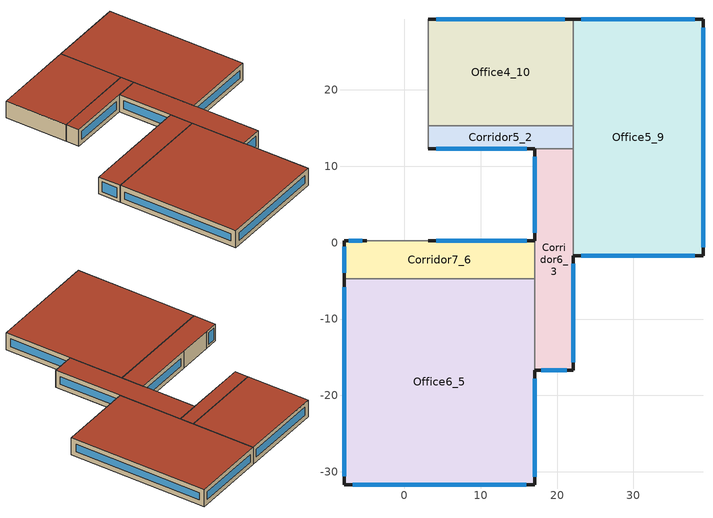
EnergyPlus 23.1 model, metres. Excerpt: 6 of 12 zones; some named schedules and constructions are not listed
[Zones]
Corridor5_2
 floor outside (90.1-2019 Nonresidential CZ 0 Exterior Floor (Mass)): 3.11,15.28 22.11,15.28 22.11,12.28 3.11,12.28 z7.07
 wall outside (90.1-2019 Nonresidential CZ 0 Exterior Wall (Mass)): 3.11,12.28 17.11,12.28 z7.07:11.07
 wall to Corridor4_4 (Interior Partition (Mass)): 3.11,15.28 3.11,12.28 z7.07:11.07
 wall to Corridor6_3 (Interior Partition (Mass)): 17.11,12.28 22.11,12.28 z7.07:11.07
 wall to Office5_9 (Interior Partition (Mass)): 22.11,12.28 22.11,15.28 z7.07:11.07
 wall to Office4_10 (Interior Partition (Mass)): 22.11,15.28 3.11,15.28 z7.07:11.07
 window (DoublePaneLoEe2): 4.16,12.28 16.05,12.28 z8.13:10.02
 roof outside (90.1-2019 Nonresidential CZ 0 Exterior Roof (Mass)): 3.11,15.28 3.11,12.28 22.11,12.28 22.11,15.28 z11.07
Corridor6_3
 floor outside (90.1-2019 Nonresidential CZ 0 Exterior Floor (Mass)): 17.11,12.28 22.11,12.28 22.11,-16.72 17.11,-16.72 z7.07
 wall outside (90.1-2019 Nonresidential CZ 0 Exterior Wall (Mass)): 17.11,12.28 17.11,0.28 / 17.11,-16.72 22.11,-16.72 22.11,-1.72 z7.07:11.07
 wall to Office6_5 (Interior Partition (Mass)): 17.11,-4.72 17.11,-16.72 z7.07:11.07
 wall to Corridor7_6 (Interior Partition (Mass)): 17.11,0.28 17.11,-4.72 z7.07:11.07
 wall to Office5_9 (Interior Partition (Mass)): 22.11,-1.72 22.11,12.28 z7.07:11.07
 window (DoublePaneLoEe2): 17.11,11.25 17.11,1.32 z8.11:10.04; 17.92,-16.72 21.29,-16.72 z7.89:10.26; 22.11,-15.65 22.11,-2.78 z8.14:10.01
 roof outside (90.1-2019 Nonresidential CZ 0 Exterior Roof (Mass)): 17.11,12.28 17.11,-16.72 22.11,-16.72 22.11,12.28 z11.07
Office6_5
 floor outside (90.1-2019 Nonresidential CZ 0 Exterior Floor (Mass)): -7.89,-31.72 -7.89,-4.72 17.11,-4.72 17.11,-31.72 z7.07
 wall outside (90.1-2019 Nonresidential CZ 0 Exterior Wall (Mass)): -7.89,-4.72 -7.89,-31.72 17.11,-31.72 17.11,-16.72 z7.07:11.07
 wall to Corridor7_6 (Interior Partition (Mass)): 17.11,-4.72 -7.89,-4.72 z7.07:11.07
 window (DoublePaneLoEe2): -6.77,-31.72 15.99,-31.72 z8.19:9.95; 17.11,-30.65 17.11,-17.78 z8.14:10.01; -7.89,-5.84 -7.89,-30.59 z8.2:9.95
 roof outside (90.1-2019 Nonresidential CZ 0 Exterior Roof (Mass)): -7.89,-31.72 17.11,-31.72 17.11,-4.72 -7.89,-4.72 z11.07
Corridor7_6
 floor outside (90.1-2019 Nonresidential CZ 0 Exterior Floor (Mass)): -7.89,-4.72 -7.89,0.28 17.11,0.28 17.11,-4.72 z7.07
 wall outside (90.1-2019 Nonresidential CZ 0 Exterior Wall (Mass)): -4.89,0.28 -7.89,0.28 -7.89,-4.72 / 17.11,0.28 3.11,0.28 z7.07:11.07
 wall to Corridor4_4 (Interior Partition (Mass)_FLIPPED): 3.11,0.28 -4.89,0.28 z7.07:11.07
 window (DoublePaneLoEe2): -5.52,0.28 -7.27,0.28 z7.7:10.45; 16.05,0.28 4.16,0.28 z8.13:10.02; -7.89,-0.53 -7.89,-3.9 z7.89:10.26
 roof outside (90.1-2019 Nonresidential CZ 0 Exterior Roof (Mass)): -7.89,-4.72 17.11,-4.72 17.11,0.28 -7.89,0.28 z11.07
Office5_9
 floor outside (90.1-2019 Nonresidential CZ 0 Exterior Floor (Mass)): 22.11,-1.72 22.11,29.28 39.11,29.28 39.11,-1.72 z7.07
 wall outside (90.1-2019 Nonresidential CZ 0 Exterior Wall (Mass)): 22.11,-1.72 39.11,-1.72 39.11,29.28 22.11,29.28 z7.07:11.07
 wall to Office4_10 (Interior Partition (Mass)): 22.11,29.28 22.11,15.28 z7.07:11.07
 window (DoublePaneLoEe2): 23.19,-1.72 38.02,-1.72 / 38.02,29.28 23.19,29.28 z8.16:9.99; 39.11,-0.58 39.11,28.15 z8.21:9.94
 roof outside (90.1-2019 Nonresidential CZ 0 Exterior Roof (Mass)): 22.11,-1.72 39.11,-1.72 39.11,29.28 22.11,29.28 z11.07
Office4_10
 floor outside (90.1-2019 Nonresidential CZ 0 Exterior Floor (Mass)): 3.11,29.28 22.11,29.28 22.11,15.28 3.11,15.28 z7.07
 wall outside (90.1-2019 Nonresidential CZ 0 Exterior Wall (Mass)): 22.11,29.28 3.11,29.28 z7.07:11.07
 wall to Corridor4_4 (Interior Partition (Mass)_FLIPPED): 3.11,29.28 3.11,15.28 z7.07:11.07
 window (DoublePaneLoEe2): 21.01,29.28 4.2,29.28 z8.17:9.98
 roof outside (90.1-2019 Nonresidential CZ 0 Exterior Roof (Mass)): 3.11,29.28 3.11,15.28 22.11,15.28 22.11,29.28 z11.07
[Schedule:Week:Daily]
CoolAvail_Office1_8_25: 44c6cf45-a61f-4237-bf04-5e849ad2ddc4, 240bfeff-75e5-441d-9e19-89f4be5ba3c9, b9f31716-6f31-4541-9ba2-50344bcb8c95, 9a2f571f-a8eb-4f76-a42a-22028b924d3f, a9680c2f-57d7-4d0b-a19c-dba03b44bbaa, 97317ec7-25f9-41ac-86e6-8e5d1d1666ac, 33f84060-ef09-4916-b370-e6958e3b3aa2, 44c6cf45-a61f-4237-bf04-5e849ad2ddc4, 44c6cf45-a61f-4237-bf04-5e849ad2ddc4, 44c6cf45-a61f-4237-bf04-5e849ad2ddc4, 44c6cf45-a61f-4237-bf04-5e849ad2ddc4, 44c6cf45-a61f-4237-bf04-5e849ad2ddc4
CoolAvail_Office1_8_26: 6ce3ed81-a7d6-4b80-a895-4a69b0babf7d, 45937cbe-892e-487e-b3bd-03a45aa4adc1, c0455bdd-af95-4971-8ef5-a4ce6233f74b, 7c16a9a9-536f-470f-b94a-3461c8ce2c7f, 4e8ec702-eccb-48c9-be7a-b4e620d11ed5, 57d5eec5-71b2-4c70-b8d5-8f8758f83b74, baf51103-ed76-46ed-9d19-b848216be30b, 6ce3ed81-a7d6-4b80-a895-4a69b0babf7d, 6ce3ed81-a7d6-4b80-a895-4a69b0babf7d, 6ce3ed81-a7d6-4b80-a895-4a69b0babf7d, 6ce3ed81-a7d6-4b80-a895-4a69b0babf7d, 6ce3ed81-a7d6-4b80-a895-4a69b0babf7d
CoolAvail_Office1_8_27: a2f5439f-c3cd-45c2-be62-8f5a9cf1a139, 8ea6eb9d-bced-4abf-b23f-a16258133356, b4124ec5-0540-413f-b80d-d3da15a69d38, 0c990a04-98ad-4999-8986-5d1af58771a9, 84a958a5-76b6-4d1b-a61b-dc7ecc07087d, b4bfe456-227b-47de-943d-ec78ccb2f744, 32c15e8a-c783-40b4-8139-aeb1af17eeb3, a2f5439f-c3cd-45c2-be62-8f5a9cf1a139, a2f5439f-c3cd-45c2-be62-8f5a9cf1a139, a2f5439f-c3cd-45c2-be62-8f5a9cf1a139, a2f5439f-c3cd-45c2-be62-8f5a9cf1a139, a2f5439f-c3cd-45c2-be62-8f5a9cf1a139
CoolAvail_Office1_8_28: 36a083da-d3d5-43c9-b7d2-3e8cbcd291a5, 75635ad2-147c-48cc-9360-a4e96b92f7b7, 8df3e9d2-1144-4367-925f-949e76229214, 489e27a7-ce73-4562-a476-d76abc720351, 28cf387f-780f-4fe0-8d02-66d859255fef, b398f28b-5c09-4770-9c98-d01447583dbb, 5467b45b-9ade-4559-a91f-d9f74dfb4392, 36a083da-d3d5-43c9-b7d2-3e8cbcd291a5, 36a083da-d3d5-43c9-b7d2-3e8cbcd291a5, 36a083da-d3d5-43c9-b7d2-3e8cbcd291a5, 36a083da-d3d5-43c9-b7d2-3e8cbcd291a5, 36a083da-d3d5-43c9-b7d2-3e8cbcd291a5
CoolAvail_Office1_8_29: a1aed9b5-ab9b-40bf-9d0f-50928aaea371, 51876491-c1b4-4518-9b58-1e1af6a768f8, e411209c-4f22-4549-9a0f-bd1254d4a333, 6b865d10-614c-419d-a77d-0d137d48593d, 28cf387f-780f-4fe0-8d02-66d859255fef, 28cf387f-780f-4fe0-8d02-66d859255fef, 714d5f4f-1ce3-49bb-90cb-2c0c29c850df, a1aed9b5-ab9b-40bf-9d0f-50928aaea371, a1aed9b5-ab9b-40bf-9d0f-50928aaea371, a1aed9b5-ab9b-40bf-9d0f-50928aaea371, a1aed9b5-ab9b-40bf-9d0f-50928aaea371, a1aed9b5-ab9b-40bf-9d0f-50928aaea371
CoolAvail_Office1_8_30: ce3927f1-79df-4182-a143-491cc1ed8d00, b69a8a62-896b-4ef4-a422-0ec6a2615c67, 3e730d68-4ebc-4391-8e68-83ae88f40ea6, f8198d78-944b-47a9-8f76-203c1a4674a7, 051b1d62-8712-4c38-8906-a592279e2e30, ec1663bb-de67-45e2-a772-d4c62d1a9c76, 7d75f803-26e3-4a7e-989a-edfc36fb74c8, ce3927f1-79df-4182-a143-491cc1ed8d00, ce3927f1-79df-4182-a143-491cc1ed8d00, ce3927f1-79df-4182-a143-491cc1ed8d00, ce3927f1-79df-4182-a143-491cc1ed8d00, ce3927f1-79df-4182-a143-491cc1ed8d00
CoolAvail_Office1_8_31: 1b044666-3799-4978-ba92-8142ae7cce81, 34661b52-b95d-4bc2-9fa2-b4817bcd8d69, e411209c-4f22-4549-9a0f-bd1254d4a333, 2602971e-e2b5-47c7-be14-6eae3b630083, 95db7498-f620-4ca2-ae64-4b3c5beb15ea, a99d6ef9-3d81-44e5-a53a-1a8384ac6ce0, 1766556a-9b71-40c3-a67e-0438e5f7b24e, 1b044666-3799-4978-ba92-8142ae7cce81, 1b044666-3799-4978-ba92-8142ae7cce81, 1b044666-3799-4978-ba92-8142ae7cce81, 1b044666-3799-4978-ba92-8142ae7cce81, 1b044666-3799-4978-ba92-8142ae7cce81
CoolAvail_Office1_8_32: 9b9f3479-ff7f-4a9d-a6d7-76a9709c2e71, 2b28b044-ed8f-4c0d-82a1-980130bf2248, f87d27da-031e-4d63-801a-b7f69741a6b4, 81dabb06-9689-4343-879f-110b122c3645, 1242ee56-d6cf-462a-ade5-11d30a9780d5, e344ddef-4962-420f-85e2-f5c150d679e5, ffd09ddc-9102-4ad7-be12-65ce090cfeba, 9b9f3479-ff7f-4a9d-a6d7-76a9709c2e71, 9b9f3479-ff7f-4a9d-a6d7-76a9709c2e71, 9b9f3479-ff7f-4a9d-a6d7-76a9709c2e71, 9b9f3479-ff7f-4a9d-a6d7-76a9709c2e71, 9b9f3479-ff7f-4a9d-a6d7-76a9709c2e71
CoolAvail_Office1_8_33: b55eb57c-643e-4fc9-b324-50d3e40fb666, 491f8cdb-9c3c-4dc9-8fcd-590ef5e77c89, 5b6d78ea-f767-428e-86c2-ba8ecb36dfaa, eb0fa9bf-e4a1-4a5d-9ac5-d7e4c1240da4, 9d154d37-4260-4026-8928-29595f42171f, b8cda9f7-163b-4697-bceb-33b4b1aae47b, b03318f2-b386-4f2d-81cc-0c0b5e91b8b3, b55eb57c-643e-4fc9-b324-50d3e40fb666, b55eb57c-643e-4fc9-b324-50d3e40fb666, b55eb57c-643e-4fc9-b324-50d3e40fb666, b55eb57c-643e-4fc9-b324-50d3e40fb666, b55eb57c-643e-4fc9-b324-50d3e40fb666
CoolAvail_Office1_8_34: 02330130-0b7b-4af9-9bd3-7d9e0938c6e9, df49a15c-b2ff-46f6-8f8e-6f0da56214ec, 434c5413-1246-47ac-9f07-298d2dff6bae, c2e363a4-ecad-423c-9f6e-9bc37d77a88e, a48b2b46-5358-4de7-bb09-8bf259215a9f, f8dbe09b-ed34-4ddf-8900-e122ace980da, 69f5ed30-1af8-4d5d-aec1-3eb095da9fb7, 02330130-0b7b-4af9-9bd3-7d9e0938c6e9, 02330130-0b7b-4af9-9bd3-7d9e0938c6e9, 02330130-0b7b-4af9-9bd3-7d9e0938c6e9, 02330130-0b7b-4af9-9bd3-7d9e0938c6e9, 02330130-0b7b-4af9-9bd3-7d9e0938c6e9
CoolAvail_Office1_8_35: 02c76f76-94cf-461c-afbc-bc5b4ff9c805, a0c0cab8-4f9a-4ced-bd05-3508abf56f70, 7b3c559d-0aef-43ea-a2ce-0318257733e3, b5026e55-8b1b-482d-9523-32ea7c3d715a, 666cb8e4-9a2e-47ca-baee-c9bf0db00492, 577f36fc-207c-4c03-8701-113d78fc15b1, a0f41693-ff3a-4fe0-b7b3-2f072955540f, 02c76f76-94cf-461c-afbc-bc5b4ff9c805, 02c76f76-94cf-461c-afbc-bc5b4ff9c805, 02c76f76-94cf-461c-afbc-bc5b4ff9c805, 02c76f76-94cf-461c-afbc-bc5b4ff9c805, 02c76f76-94cf-461c-afbc-bc5b4ff9c805
CoolAvail_Office1_8_36: 63d49d35-fa98-462d-a070-65141f953828, cfbdf803-1be8-4e67-a6e1-1cef50e2aeca, 44d64cc3-a848-4a1f-8d9e-95b665a51591, 3c02e85b-ea55-499d-8f5b-588ac2eb91b2, 69c12021-d423-489c-8a8f-9282d813251f, db116403-2cab-48ed-bfee-180b4db1194b, b9f31716-6f31-4541-9ba2-50344bcb8c95, 63d49d35-fa98-462d-a070-65141f953828, 63d49d35-fa98-462d-a070-65141f953828, 63d49d35-fa98-462d-a070-65141f953828, 63d49d35-fa98-462d-a070-65141f953828, 63d49d35-fa98-462d-a070-65141f953828
CoolAvail_Office1_8_37: 28cf387f-780f-4fe0-8d02-66d859255fef, dea5abc6-c6a5-4ad8-9db0-dd04b8648f47, f8f031fb-55d7-4113-826e-46df9e269b83, 9439cbf5-d5ff-4074-a405-9ab2b460fbb4, 80aae938-f4e7-4bfd-bcac-6303aa2b673e, 430e0d3d-58c2-4aec-afdb-d605db7b8648, 3e2ffb6e-4ba5-4575-9637-70f477fbe3e4, 28cf387f-780f-4fe0-8d02-66d859255fef, 28cf387f-780f-4fe0-8d02-66d859255fef, 28cf387f-780f-4fe0-8d02-66d859255fef, 28cf387f-780f-4fe0-8d02-66d859255fef, 28cf387f-780f-4fe0-8d02-66d859255fef
CoolAvail_Office1_8_38: 8082231e-6d23-4a24-b053-6047dec3c4d4, 03acb633-0e3a-4c43-ba6c-1c1954176612, 63d49d35-fa98-462d-a070-65141f953828, b39f9c08-f252-49b5-b819-695040dc3642, 9d3e4857-92ef-4dd8-97cb-17e5176d520d, d1ffbada-6852-4fe5-92ac-6576efdba325, 954b7ab4-e2b9-4bf8-9b50-9685aff6042e, 8082231e-6d23-4a24-b053-6047dec3c4d4, 8082231e-6d23-4a24-b053-6047dec3c4d4, 8082231e-6d23-4a24-b053-6047dec3c4d4, 8082231e-6d23-4a24-b053-6047dec3c4d4, 8082231e-6d23-4a24-b053-6047dec3c4d4
CoolAvail_Office1_8_39: 45903201-a7ff-4873-9a96-1d8e6987fc98, caadc734-b040-485b-bb9c-427144f03ec6, c2ac46ce-d703-499b-8642-5c076bb1a8c2, 227e6952-2946-49a0-bb76-e66d42418431, 4f15297a-f34a-4033-bc6e-cdefa81589fa, f6632674-8357-41c2-a392-1f5c7f2c57ad, 28cf387f-780f-4fe0-8d02-66d859255fef, 45903201-a7ff-4873-9a96-1d8e6987fc98, 45903201-a7ff-4873-9a96-1d8e6987fc98, 45903201-a7ff-4873-9a96-1d8e6987fc98, 45903201-a7ff-4873-9a96-1d8e6987fc98, 45903201-a7ff-4873-9a96-1d8e6987fc98
CoolAvail_Office1_8_40: 6b865d10-614c-419d-a77d-0d137d48593d, 5d2f6e18-a4a7-4761-b986-358a724ba59e, d8219eba-6049-4719-bbae-982766623e24, 7c8d18ee-8c49-4ee1-a37a-0f502e04c430, 91312270-6507-49d8-b3af-f2f66574d585, dc948ca8-26c4-4469-b8a7-68576a6a40b3, 0a490d19-edc0-4b3b-aefc-552a68770a68, 6b865d10-614c-419d-a77d-0d137d48593d, 6b865d10-614c-419d-a77d-0d137d48593d, 6b865d10-614c-419d-a77d-0d137d48593d, 6b865d10-614c-419d-a77d-0d137d48593d, 6b865d10-614c-419d-a77d-0d137d48593d
CoolAvail_Office1_8_41: 52267322-b833-48d4-93e8-5bd0c94710a0, 01baa899-09a0-4ea4-8af9-04391befd078, 3cfdcbb5-4bc2-4460-ab53-19f944b304c8, 5a53f045-15ef-458e-965d-aaa883960cef, 75e94847-8e13-4c8b-93ed-5684a680ae61, ae225517-4b84-49a0-8c55-97e60d2b6754, 51fce39d-d843-4d8b-ae4d-b7cb47dbfb7f, 52267322-b833-48d4-93e8-5bd0c94710a0, 52267322-b833-48d4-93e8-5bd0c94710a0, 52267322-b833-48d4-93e8-5bd0c94710a0, 52267322-b833-48d4-93e8-5bd0c94710a0, 52267322-b833-48d4-93e8-5bd0c94710a0
CoolAvail_Office1_8_42: d3506403-cd9a-4c28-b6db-d9150907f1b8, 692a7c8a-1c99-4a6f-8feb-491007400ad0, c3cf2fd4-39ad-4fb4-b75a-b768009b5a3f, 71c67952-b934-4771-baec-41a3a5247320, dab5211e-4043-4bd5-b6a3-686c985c5db3, 631f01d7-ab7f-49d3-a252-7019c9405a3c, 0cd4baa2-a235-4268-b642-3bd5f5058037, d3506403-cd9a-4c28-b6db-d9150907f1b8, d3506403-cd9a-4c28-b6db-d9150907f1b8, d3506403-cd9a-4c28-b6db-d9150907f1b8, d3506403-cd9a-4c28-b6db-d9150907f1b8, d3506403-cd9a-4c28-b6db-d9150907f1b8
CoolAvail_Office1_8_43: 27a775d1-2799-4b96-a959-0eb89fe98382, 80cb1e91-8182-49b5-aa72-dbc3962e2512, a8c0b0d8-d3ef-4760-8a4d-0035488eedfd, 70cd05d9-751b-4cee-935f-a584857e498e, 985b0579-1d94-41d4-8b54-0f404620d070, 2da556a9-50ba-4206-8bbf-ba9ac385cfa5, 2c672940-19b7-421a-8188-54d8e7ba72d3, 27a775d1-2799-4b96-a959-0eb89fe98382, 27a775d1-2799-4b96-a959-0eb89fe98382, 27a775d1-2799-4b96-a959-0eb89fe98382, 27a775d1-2799-4b96-a959-0eb89fe98382, 27a775d1-2799-4b96-a959-0eb89fe98382
CoolAvail_Office1_8_44: a763327f-e078-42a5-8e02-3a0dd7feaced, 507399da-2a8b-4e1a-a11d-a71815d56c38, 63c9e9cc-76f8-4b48-bbd6-0d91a32845e8, ecd5ae4a-d016-4fc5-a8fc-8a09832a413c, cb8ddd0d-6da4-4fc2-b4fa-15d8e421a79f, 24be1c14-e195-4564-b384-0d43ed87b026, 5ba7f730-b240-402d-9719-cdd0aa8d87dd, a763327f-e078-42a5-8e02-3a0dd7feaced, a763327f-e078-42a5-8e02-3a0dd7feaced, a763327f-e078-42a5-8e02-3a0dd7feaced, a763327f-e078-42a5-8e02-3a0dd7feaced, a763327f-e078-42a5-8e02-3a0dd7feaced
CoolAvail_Office1_8_45: 3612b8da-0a1d-4bb5-975c-bc49aac4a66a, b69a8a62-896b-4ef4-a422-0ec6a2615c67, a7d40797-0fdf-4174-8411-34bf25558046, 6b474365-af8e-458e-849a-788c33d72759, c2ac46ce-d703-499b-8642-5c076bb1a8c2, 1bf324af-11f4-43df-bf20-d492d21d8c1b, 3612b8da-0a1d-4bb5-975c-bc49aac4a66a, 3612b8da-0a1d-4bb5-975c-bc49aac4a66a, 3612b8da-0a1d-4bb5-975c-bc49aac4a66a, 3612b8da-0a1d-4bb5-975c-bc49aac4a66a, 3612b8da-0a1d-4bb5-975c-bc49aac4a66a, 3612b8da-0a1d-4bb5-975c-bc49aac4a66a
CoolAvail_Office1_8_46: ace6e12e-48a4-4ecd-a18d-52a5a243a985, 692a7c8a-1c99-4a6f-8feb-491007400ad0, 1bf8160f-5c12-46e4-81d6-3d2eccfed065, bc62c44f-56ad-4c04-94db-d57fc7f6c792, bff58965-9f1a-46c8-9463-f46d51d88d8f, 89dab37f-e068-488d-b21d-74fde9172915, 1fdc2da5-1815-4ef0-be14-241d1055f806, ace6e12e-48a4-4ecd-a18d-52a5a243a985, ace6e12e-48a4-4ecd-a18d-52a5a243a985, ace6e12e-48a4-4ecd-a18d-52a5a243a985, ace6e12e-48a4-4ecd-a18d-52a5a243a985, ace6e12e-48a4-4ecd-a18d-52a5a243a985
CoolAvail_Office1_8_47: d73cfe5b-732e-409d-9361-381d8572ca1b, aa4eaca1-4b3c-4157-ac38-55343d148e1e, c1399a7c-f1d2-4747-81b9-383578351be8, e56826dc-c560-4824-b1a5-68cde07b9c75, 504b8e7b-b91e-4039-834f-28c4107da531, 206faf31-e17b-4553-a43e-00f4809626aa, c3e0a98c-3013-4bfc-aefc-7d57471c2358, d73cfe5b-732e-409d-9361-381d8572ca1b, d73cfe5b-732e-409d-9361-381d8572ca1b, d73cfe5b-732e-409d-9361-381d8572ca1b, d73cfe5b-732e-409d-9361-381d8572ca1b, d73cfe5b-732e-409d-9361-381d8572ca1b
CoolAvail_Office1_8_48: 1d553196-b9fd-4d8c-a6f0-93a3df51ab2f, c7d7a3af-1110-4a44-959f-95b394fee1b7, 3dcea64d-c26a-4ad6-92c3-77ce39606ded, d2362845-9ff8-4fd9-b0f1-9023312239cd, 9fde79ce-808b-4be5-9236-183462dafdd2, 418b17a6-e311-4229-9af6-ff0bf72ee066, 265335a5-86b4-4fae-9e1f-64f20e376f08, 1d553196-b9fd-4d8c-a6f0-93a3df51ab2f, 1d553196-b9fd-4d8c-a6f0-93a3df51ab2f, 1d553196-b9fd-4d8c-a6f0-93a3df51ab2f, 1d553196-b9fd-4d8c-a6f0-93a3df51ab2f, 1d553196-b9fd-4d8c-a6f0-93a3df51ab2f
CoolAvail_Office1_8_49: bf53786d-7c89-45a7-a65d-7379e5393172, f01ccdc8-e9a9-4fe8-956d-1121a3138034, 10db8715-2282-4dd2-ba16-2b620b72219b, 17c9e906-b66c-40b7-849a-e7c207e2248d, f080f6a6-0fa1-4244-9e8f-dbb833461611, 82637cac-59b5-4817-9ec8-bce127f1267e, d4c5f88b-37b3-48ab-934d-acf822dcba40, bf53786d-7c89-45a7-a65d-7379e5393172, bf53786d-7c89-45a7-a65d-7379e5393172, bf53786d-7c89-45a7-a65d-7379e5393172, bf53786d-7c89-45a7-a65d-7379e5393172, bf53786d-7c89-45a7-a65d-7379e5393172
CoolAvail_Office1_8_50: 3867438e-e9d7-4102-957c-cb012f63039f, d8219eba-6049-4719-bbae-982766623e24, b393b628-0fa7-4727-933b-61eb40549425, 8f4352dd-c9bd-4828-8343-6d221af9c6c4, 4f40a391-c062-41bc-87bf-16195e52f037, 9cb46ef5-359a-4e0a-b34b-3d84d53b8ef3, 4c8fb74c-6538-4ecb-be80-088d96d9e2c4, 3867438e-e9d7-4102-957c-cb012f63039f, 3867438e-e9d7-4102-957c-cb012f63039f, 3867438e-e9d7-4102-957c-cb012f63039f, 3867438e-e9d7-4102-957c-cb012f63039f, 3867438e-e9d7-4102-957c-cb012f63039f
CoolAvail_Office1_8_51: 8fbc48ed-60e3-4f80-a76d-d69bab472439, efed817c-dc9f-439f-ab98-c0f73c1b3a8d, e778b4a4-cb3b-47e9-ba8e-157863696d0f, b8d47d5b-81a9-4fc1-81a0-29d42367e422, 273554ea-4e64-46f5-b203-b84a4f5a0a96, cd12c2a9-bf04-40b8-9457-784e167eb4fa, a99d6ef9-3d81-44e5-a53a-1a8384ac6ce0, 8fbc48ed-60e3-4f80-a76d-d69bab472439, 8fbc48ed-60e3-4f80-a76d-d69bab472439, 8fbc48ed-60e3-4f80-a76d-d69bab472439, 8fbc48ed-60e3-4f80-a76d-d69bab472439, 8fbc48ed-60e3-4f80-a76d-d69bab472439
CoolAvail_Office1_8_52: ef43c7d3-47a8-4d9f-9600-6f971d88cb10, ef43c7d3-47a8-4d9f-9600-6f971d88cb10, ef43c7d3-47a8-4d9f-9600-6f971d88cb10, ef43c7d3-47a8-4d9f-9600-6f971d88cb10, ef43c7d3-47a8-4d9f-9600-6f971d88cb10, ef43c7d3-47a8-4d9f-9600-6f971d88cb10, ef43c7d3-47a8-4d9f-9600-6f971d88cb10, ef43c7d3-47a8-4d9f-9600-6f971d88cb10, ef43c7d3-47a8-4d9f-9600-6f971d88cb10, ef43c7d3-47a8-4d9f-9600-6f971d88cb10, ef43c7d3-47a8-4d9f-9600-6f971d88cb10, ef43c7d3-47a8-4d9f-9600-6f971d88cb10
NatVentAvail_Office1_8_0: dbf08e16-4042-4c67-984b-07f8cde1e68b, fbfd6f06-c4d6-4238-99d3-798bb2f8b9d1, 0b1959bb-9368-4a82-8e59-dfa73476eba2, e39e132d-e360-43ac-81bf-0e6ea7e1b920, 9d744e88-ca86-4a94-b810-3c64c1da758e, 625fab60-28ec-499e-ae5e-d6760f51dfe9, 03ea509b-91f5-49e7-acfd-32594791f2c7, dbf08e16-4042-4c67-984b-07f8cde1e68b, dbf08e16-4042-4c67-984b-07f8cde1e68b, dbf08e16-4042-4c67-984b-07f8cde1e68b, dbf08e16-4042-4c67-984b-07f8cde1e68b, dbf08e16-4042-4c67-984b-07f8cde1e68b
NatVentAvail_Office1_8_1: 60439f76-d454-422c-9118-9fcac7943ff4, 18c1df1a-fdff-4a86-a412-c2a50684ad3d, ef8518cd-967c-444e-affd-c2472cd5eddf, 4351f359-33ba-4d0e-9684-bcf06bd42171, 1344c54c-68e8-4b00-a909-008773a8fec9, 903e706f-1f4b-416c-9b92-ea283572d0b8, 5a989e9e-7b84-4b49-a2d7-90c7c880b60b, 60439f76-d454-422c-9118-9fcac7943ff4, 60439f76-d454-422c-9118-9fcac7943ff4, 60439f76-d454-422c-9118-9fcac7943ff4, 60439f76-d454-422c-9118-9fcac7943ff4, 60439f76-d454-422c-9118-9fcac7943ff4
NatVentAvail_Office1_8_2: 6427b939-c559-45d8-87d9-ae6f09cc8149, edad5fd3-dd51-4006-ba0b-8cf182e1401b, 1344c54c-68e8-4b00-a909-008773a8fec9, 9a2de973-4ff4-47bc-be4e-448910d52937, fbfd6f06-c4d6-4238-99d3-798bb2f8b9d1, d283a5bb-fb4e-45db-93e0-87292aadbaf3, 12ec8851-504f-4095-a055-bfdb6a76af87, 6427b939-c559-45d8-87d9-ae6f09cc8149, 6427b939-c559-45d8-87d9-ae6f09cc8149, 6427b939-c559-45d8-87d9-ae6f09cc8149, 6427b939-c559-45d8-87d9-ae6f09cc8149, 6427b939-c559-45d8-87d9-ae6f09cc8149
NatVentAvail_Office1_8_3: 7e2c8b33-35aa-4d04-a000-43ce7bee5412, 1cca4ff0-4b40-4885-baf7-38d39b15c3ec, 4f8db412-c1ff-49fb-8ca9-fd3f6009b7f5, 5b3749f8-bf85-478f-853a-bf1acde973b3, 4b914767-2f2e-4661-baa7-9e96641befca, dbf08e16-4042-4c67-984b-07f8cde1e68b, 7e77d71a-12dc-450f-b5c9-33cbc9f022f7, 7e2c8b33-35aa-4d04-a000-43ce7bee5412, 7e2c8b33-35aa-4d04-a000-43ce7bee5412, 7e2c8b33-35aa-4d04-a000-43ce7bee5412, 7e2c8b33-35aa-4d04-a000-43ce7bee5412, 7e2c8b33-35aa-4d04-a000-43ce7bee5412
NatVentAvail_Office1_8_4: 9200f0e1-4339-42ad-ad53-12325555cdd5, 9c59460f-b00d-4337-8d9e-056fb617f1d6, eb2c472b-0727-4496-92f3-ec27d488174d, 92ba7a3c-87fe-4a8e-a922-bb2bb43cc078, 3c058b91-dc4f-4303-9079-17a0168a711a, d0c0a4bd-92b5-4f3b-8991-9947c61913c9, 9c59460f-b00d-4337-8d9e-056fb617f1d6, 9200f0e1-4339-42ad-ad53-12325555cdd5, 9200f0e1-4339-42ad-ad53-12325555cdd5, 9200f0e1-4339-42ad-ad53-12325555cdd5, 9200f0e1-4339-42ad-ad53-12325555cdd5, 9200f0e1-4339-42ad-ad53-12325555cdd5
NatVentAvail_Office1_8_5: f726375f-b5f9-4f7f-ab15-6b005afc0755, 1dbcecba-8097-43f8-9d4c-f16a29861730, 49c5c153-98b8-47f0-a241-f795c61a6a47, 6bed1987-dc78-46b3-a058-cd2539f6f3de, a6a967a9-9826-4815-ae02-f4752822c884, 1a85f896-0f2b-433e-b37d-07126eca767c, f5719e8d-80b0-40ae-80b5-09706f860dd1, f726375f-b5f9-4f7f-ab15-6b005afc0755, f726375f-b5f9-4f7f-ab15-6b005afc0755, f726375f-b5f9-4f7f-ab15-6b005afc0755, f726375f-b5f9-4f7f-ab15-6b005afc0755, f726375f-b5f9-4f7f-ab15-6b005afc0755
NatVentAvail_Office1_8_6: 5dea9901-b88c-4dd2-9f37-03876a4df9fe, 434c5413-1246-47ac-9f07-298d2dff6bae, 31305db9-10af-4c51-9ba7-ccb440de74c9, 0b163cb3-cdd5-4644-9c82-9c2d4f903ac9, f6a6441d-e6d1-47ed-ac72-be88913b360e, b39f6b04-8dfa-4b8d-9dfb-16dbe4ac223d, 81d55f83-0206-4f80-bb88-e9742a553588, 5dea9901-b88c-4dd2-9f37-03876a4df9fe, 5dea9901-b88c-4dd2-9f37-03876a4df9fe, 5dea9901-b88c-4dd2-9f37-03876a4df9fe, 5dea9901-b88c-4dd2-9f37-03876a4df9fe, 5dea9901-b88c-4dd2-9f37-03876a4df9fe
NatVentAvail_Office1_8_7: 743dd770-0e71-437e-a7b4-2988a3a2aa2c, 7c80f19c-96b6-4a0f-b2c7-d65871a948a0, 9b80ea22-b04f-4f76-a8da-6df12989dc52, a970ebd0-877e-42a0-9fd7-e3cd75c54f97, c7870187-5913-4925-83e5-f6feb5a7bef3, 7976a79c-af9c-4168-8d33-e5903706bf56, 08d841f6-7842-42cf-a0a3-9f5f7e60f4b6, 743dd770-0e71-437e-a7b4-2988a3a2aa2c, 743dd770-0e71-437e-a7b4-2988a3a2aa2c, 743dd770-0e71-437e-a7b4-2988a3a2aa2c, 743dd770-0e71-437e-a7b4-2988a3a2aa2c, 743dd770-0e71-437e-a7b4-2988a3a2aa2c
NatVentAvail_Office1_8_8: cbb73d07-902a-4671-bbc8-ca8a6dde22cd, a71a417e-d4df-48dd-96e8-f5cebb9f622c, daca385f-3f03-440a-9516-d4134d30dc28, 3987a1c3-85bd-4c42-92fa-4025ebfa69ac, c6b34083-8a2e-4591-a558-b03e2efde80a, 2635f401-7cb6-4885-a873-d83ec9d3d333, b930cbea-39b9-4d41-bc41-e8a4113a257c, cbb73d07-902a-4671-bbc8-ca8a6dde22cd, cbb73d07-902a-4671-bbc8-ca8a6dde22cd, cbb73d07-902a-4671-bbc8-ca8a6dde22cd, cbb73d07-902a-4671-bbc8-ca8a6dde22cd, cbb73d07-902a-4671-bbc8-ca8a6dde22cd
NatVentAvail_Office1_8_9: 74230180-4c0a-41b1-a895-da9095738c02, acffe17d-ba74-4bf8-b001-e80e59c8c130, b930cbea-39b9-4d41-bc41-e8a4113a257c, 06485f3a-aade-423b-ac43-24b2eb0fab13, 358d3502-b07b-49e5-a001-90df4720419d, 2cb54b0b-2641-44c5-84a6-8f71fd106f59, 43399a00-a045-4d83-bbb2-3dfe9da4c5b4, 74230180-4c0a-41b1-a895-da9095738c02, 74230180-4c0a-41b1-a895-da9095738c02, 74230180-4c0a-41b1-a895-da9095738c02, 74230180-4c0a-41b1-a895-da9095738c02, 74230180-4c0a-41b1-a895-da9095738c02
NatVentAvail_Office1_8_10: a2fb1bfa-c4d9-4130-8ec6-f4b01a015260, b930cbea-39b9-4d41-bc41-e8a4113a257c, f4b05cfc-72e3-484a-9682-a873cfb7f05f, 30cb45e8-6afa-4cbb-8642-6ad9a42456a1, a5cee800-7363-4040-ad6f-e54c5ef976b2, 276f90fc-d980-4af6-b1d0-4bfffd4e3cd2, b50614cd-1746-4bc0-90f0-7d304ac52b2b, a2fb1bfa-c4d9-4130-8ec6-f4b01a015260, a2fb1bfa-c4d9-4130-8ec6-f4b01a015260, a2fb1bfa-c4d9-4130-8ec6-f4b01a015260, a2fb1bfa-c4d9-4130-8ec6-f4b01a015260, a2fb1bfa-c4d9-4130-8ec6-f4b01a015260
NatVentAvail_Office1_8_11: b930cbea-39b9-4d41-bc41-e8a4113a257c, 4f301a6f-236c-4310-9b20-a7926faac36f, de92f683-ff83-4cef-9dfa-bdbcabe8895b, 0b61f763-56c2-4a83-9a58-bfa3ed2d6a75, c97d197c-929e-405b-aa0c-30d4b1da4ddb, 45f0b060-53ba-409a-bbf3-dd96b4b6e9e0, 5263bc76-4f65-48ba-90d0-cb96716400e0, b930cbea-39b9-4d41-bc41-e8a4113a257c, b930cbea-39b9-4d41-bc41-e8a4113a257c, b930cbea-39b9-4d41-bc41-e8a4113a257c, b930cbea-39b9-4d41-bc41-e8a4113a257c, b930cbea-39b9-4d41-bc41-e8a4113a257c
NatVentAvail_Office1_8_12: be28e230-47f0-480d-8cf6-8eb2f75102ab, c5e26b82-dd70-43ee-84fd-6c98e4705544, 76a52eb4-657f-46a9-891e-94b723149b4f, 23f0be58-1a81-48a8-9a6c-16a9ccec1fa9, c3cb8121-0264-4a7e-8b99-b95473eaebcc, ab1708b4-9434-46e2-8958-fe9d345984b3, a81393ee-eb58-4265-bd76-0f3e2dc411dc, be28e230-47f0-480d-8cf6-8eb2f75102ab, be28e230-47f0-480d-8cf6-8eb2f75102ab, be28e230-47f0-480d-8cf6-8eb2f75102ab, be28e230-47f0-480d-8cf6-8eb2f75102ab, be28e230-47f0-480d-8cf6-8eb2f75102ab
NatVentAvail_Office1_8_13: 7d7b8a1c-40be-4adb-82cb-69551fb11ed8, e03a463f-97d7-43ff-b4ed-91e51b1cd1b7, 48262071-2428-4293-94b1-d23b179bbe88, 23e3fbca-68a9-4c4c-8488-be589f267f7b, 6676f34e-c470-47d3-b0b5-80ff68e93c25, 378217e3-61df-4a4c-928a-ff02ea0323e7, 0e8f5745-8426-43ae-ba44-12d5bdafcade, 7d7b8a1c-40be-4adb-82cb-69551fb11ed8, 7d7b8a1c-40be-4adb-82cb-69551fb11ed8, 7d7b8a1c-40be-4adb-82cb-69551fb11ed8, 7d7b8a1c-40be-4adb-82cb-69551fb11ed8, 7d7b8a1c-40be-4adb-82cb-69551fb11ed8
NatVentAvail_Office1_8_14: 06d83c67-cca3-4705-af22-2d178984e95e, 9b905370-de81-4ca0-a2c9-79d887a45048, f79c1e54-ff10-4702-a906-8a15145049de, db20b12c-3cb9-4ad7-8c3d-d81ca5d06d17, 7eb0a93c-7be0-43a1-90bd-2422bf6e2bb8, 485d5804-5f80-455c-acca-1022a8f79659, 643e037d-fe35-4a53-b04a-52931c3167e3, 06d83c67-cca3-4705-af22-2d178984e95e, 06d83c67-cca3-4705-af22-2d178984e95e, 06d83c67-cca3-4705-af22-2d178984e95e, 06d83c67-cca3-4705-af22-2d178984e95e, 06d83c67-cca3-4705-af22-2d178984e95e
NatVentAvail_Office1_8_15: a0c6edab-b14d-4783-89e0-9dc9a3df6dae, c78fc51e-dcba-485a-ab48-d8f216c6ec5d, 902277fd-d57e-4fb6-bea5-0ef18ca370a4, b393b628-0fa7-4727-933b-61eb40549425, 3c36fa1b-0849-4ff2-9c2d-48a09b6443c6, 98cd1a2e-8658-48e0-be66-a2b67b63571a, 2a14485f-f3bd-4161-82c7-3ce6857f129a, a0c6edab-b14d-4783-89e0-9dc9a3df6dae, a0c6edab-b14d-4783-89e0-9dc9a3df6dae, a0c6edab-b14d-4783-89e0-9dc9a3df6dae, a0c6edab-b14d-4783-89e0-9dc9a3df6dae, a0c6edab-b14d-4783-89e0-9dc9a3df6dae
NatVentAvail_Office1_8_16: 0494cb22-4b0c-4090-86ab-2b135fcda9cc, 4091c8a6-ed0a-4f1a-8fa1-ce8d32ba7d3f, 77219de6-0978-454d-a12b-65d9108a852f, adb7e2e0-dfce-4876-8cf2-3553914c4574, 8dd0a794-383e-4f22-b372-b699ebd0992f, 19f0c3df-5c98-4fde-ab79-ff35534fb66b, c2288193-e73d-474a-842d-96b0f3b79609, 0494cb22-4b0c-4090-86ab-2b135fcda9cc, 0494cb22-4b0c-4090-86ab-2b135fcda9cc, 0494cb22-4b0c-4090-86ab-2b135fcda9cc, 0494cb22-4b0c-4090-86ab-2b135fcda9cc, 0494cb22-4b0c-4090-86ab-2b135fcda9cc
NatVentAvail_Office1_8_17: 33109c49-f5d3-472f-bd17-42508a1ffa88, 1d1429a2-90b7-4f75-a421-6138da685bef, 5d7694ac-7888-40bc-8940-9f207f44aca5, 66aed7d0-7128-4772-8045-84ab34d9a687, 7d1ebb44-cce3-4f3a-92b2-8306892c4f7b, 08f4a819-a6b1-4143-8366-9abb118e4348, 1f6a0229-8a9e-4734-bf61-7de13560bf0e, 33109c49-f5d3-472f-bd17-42508a1ffa88, 33109c49-f5d3-472f-bd17-42508a1ffa88, 33109c49-f5d3-472f-bd17-42508a1ffa88, 33109c49-f5d3-472f-bd17-42508a1ffa88, 33109c49-f5d3-472f-bd17-42508a1ffa88
NatVentAvail_Office1_8_18: 1bd90e57-d958-4346-a1e2-0d562759d591, 586e52e9-df0d-4826-b975-b325054d28a0, 6803c44e-31c4-4556-93ed-9df1956b43a5, 1bd90e57-d958-4346-a1e2-0d562759d591, 4d91c5f3-340d-4dc3-9ada-8aad9df8c9d1, 2987e560-4526-436f-b8e1-48f2d278802f, e2f45772-32b8-4041-8102-7da9ada32e36, 1bd90e57-d958-4346-a1e2-0d562759d591, 1bd90e57-d958-4346-a1e2-0d562759d591, 1bd90e57-d958-4346-a1e2-0d562759d591, 1bd90e57-d958-4346-a1e2-0d562759d591, 1bd90e57-d958-4346-a1e2-0d562759d591
NatVentAvail_Office1_8_19: 9134048f-3859-4415-9ed4-f7444dcc507c, 6b69bab7-dd3d-4751-85fb-581a92924ee8, 62f0bce8-1881-4049-a340-c6674fdebec3, 36648d62-8a40-43e9-9982-2b92baa52a15, 162663a8-3a70-4395-b6a1-b9a779cff55a, 053bfc48-d830-411f-8911-2f244716abe2, 4a6a0131-60b4-48fc-ab76-053aea7ee0fe, 9134048f-3859-4415-9ed4-f7444dcc507c, 9134048f-3859-4415-9ed4-f7444dcc507c, 9134048f-3859-4415-9ed4-f7444dcc507c, 9134048f-3859-4415-9ed4-f7444dcc507c, 9134048f-3859-4415-9ed4-f7444dcc507c
NatVentAvail_Office1_8_20: f8345704-d31d-40fd-88b6-e4970249c293, 2ee20784-e430-4260-a4ce-600f60d78ab6, 9134048f-3859-4415-9ed4-f7444dcc507c, d11c283d-5dee-439d-b7f2-228566e91f22, 1217e71b-d2a7-41f2-a225-0d21ba4ecec7, 42528739-f633-49a2-a38b-8b929cf420f6, a367aa53-eeea-4ff7-897c-ef5e568e7c5e, f8345704-d31d-40fd-88b6-e4970249c293, f8345704-d31d-40fd-88b6-e4970249c293, f8345704-d31d-40fd-88b6-e4970249c293, f8345704-d31d-40fd-88b6-e4970249c293, f8345704-d31d-40fd-88b6-e4970249c293
NatVentAvail_Office1_8_21: 5eb2e546-f304-4a15-acfe-63f14c1946ad, 1dbcecba-8097-43f8-9d4c-f16a29861730, 003056ff-bbf4-44bc-9398-bf33fda58a93, 80cb1e91-8182-49b5-aa72-dbc3962e2512, 1c30971f-1879-430a-aa45-4df908731467, ee8e8f91-9dce-448e-8889-cd188c960ced, d9dad5fd-bbd4-48c7-b673-83944b43c590, 5eb2e546-f304-4a15-acfe-63f14c1946ad, 5eb2e546-f304-4a15-acfe-63f14c1946ad, 5eb2e546-f304-4a15-acfe-63f14c1946ad, 5eb2e546-f304-4a15-acfe-63f14c1946ad, 5eb2e546-f304-4a15-acfe-63f14c1946ad
NatVentAvail_Office1_8_22: bff58965-9f1a-46c8-9463-f46d51d88d8f, b315b1db-a6e0-4038-a913-d38542d5fbd4, 05569052-b2ac-4bce-ad88-8a61c5fc8969, defb32ea-24f4-4e4b-8716-19d31397d206, a6e113e6-9fa4-4505-a05b-824c0247aeb1, ace6e12e-48a4-4ecd-a18d-52a5a243a985, 6dc2537d-0a03-47fa-a77c-5a833ab77bb5, bff58965-9f1a-46c8-9463-f46d51d88d8f, bff58965-9f1a-46c8-9463-f46d51d88d8f, bff58965-9f1a-46c8-9463-f46d51d88d8f, bff58965-9f1a-46c8-9463-f46d51d88d8f, bff58965-9f1a-46c8-9463-f46d51d88d8f
NatVentAvail_Office1_8_23: 6b015fcc-1c3c-4941-b25b-f88bba430fe4, 1dc23990-b21d-44e6-a830-d137ce4edb57, 93058f61-8a61-4dce-a8a6-d366de03bb96, 26e5e8ca-6ab7-45f0-868d-c5f2426f1d02, 5ed198e5-c42d-4b32-b84f-91fddf4d7995, c61aa55f-19a6-452c-be75-6b025725d57b, bfbf23fb-7f60-4e1d-80c7-f9bfacc2235e, 6b015fcc-1c3c-4941-b25b-f88bba430fe4, 6b015fcc-1c3c-4941-b25b-f88bba430fe4, 6b015fcc-1c3c-4941-b25b-f88bba430fe4, 6b015fcc-1c3c-4941-b25b-f88bba430fe4, 6b015fcc-1c3c-4941-b25b-f88bba430fe4
NatVentAvail_Office1_8_24: d81008ea-0ef1-42f4-8b93-116913177856, ff39baec-7d08-42bb-9ca7-c08e12b31a75, 952e38fc-f187-46c2-8118-2f22b7edbe8e, 661f89e0-2c77-4466-9659-9a4d4e0955ed, a24e817e-d7c4-4e9d-84f7-0d731f938faa, 8c9ef089-44e7-49b0-b9a2-d15373f7c266, cfbebe6c-322a-44fe-82de-5dace4b901e1, d81008ea-0ef1-42f4-8b93-116913177856, d81008ea-0ef1-42f4-8b93-116913177856, d81008ea-0ef1-42f4-8b93-116913177856, d81008ea-0ef1-42f4-8b93-116913177856, d81008ea-0ef1-42f4-8b93-116913177856
NatVentAvail_Office1_8_25: cf390dac-a6b0-493e-b0ab-5dfc42f325a2, e2168ef2-75c0-4e54-aeeb-574722865ae5, 3612b8da-0a1d-4bb5-975c-bc49aac4a66a, 2a12ae5c-28bb-47a0-9583-b887f3a75423, 0f064b5b-c240-4889-b312-b1afbb1b3080, 480564b9-6e69-421f-9da6-98e190945bc0, 0b282aca-63d1-4592-9092-9f908b255c2f, cf390dac-a6b0-493e-b0ab-5dfc42f325a2, cf390dac-a6b0-493e-b0ab-5dfc42f325a2, cf390dac-a6b0-493e-b0ab-5dfc42f325a2, cf390dac-a6b0-493e-b0ab-5dfc42f325a2, cf390dac-a6b0-493e-b0ab-5dfc42f325a2
NatVentAvail_Office1_8_26: ab5e79c8-c731-4c4b-9b19-0cbc05421b53, 3d7cd9c2-9e2f-4e36-afe2-d09dc96656b8, c1883777-db42-48fb-913a-34224a057195, c442618a-c6bb-4b57-b794-ed35fa7a8599, 88c542ff-a565-43e3-bf89-3be04c31fac9, 68484347-67a9-4969-9549-f2269ef15901, 8b0c793b-0cc6-4793-afe8-5518564d05c5, ab5e79c8-c731-4c4b-9b19-0cbc05421b53, ab5e79c8-c731-4c4b-9b19-0cbc05421b53, ab5e79c8-c731-4c4b-9b19-0cbc05421b53, ab5e79c8-c731-4c4b-9b19-0cbc05421b53, ab5e79c8-c731-4c4b-9b19-0cbc05421b53
NatVentAvail_Office1_8_27: b532e9f1-5cc5-407f-8e95-a1f0581b48a0, eecf37eb-63f2-4172-8db8-663c2075951e, de0cee79-f4e2-43f8-85f6-0c5ec25d84fc, 366290a2-953d-48a8-8a2c-5b778ea93e2c, 80b5f057-fb8e-46b0-a4ec-d8eb5165deb7, 3a6c8460-1b3c-4491-982d-6ef82747092e, ededa92f-c344-4d5c-9023-077afd832e67, b532e9f1-5cc5-407f-8e95-a1f0581b48a0, b532e9f1-5cc5-407f-8e95-a1f0581b48a0, b532e9f1-5cc5-407f-8e95-a1f0581b48a0, b532e9f1-5cc5-407f-8e95-a1f0581b48a0, b532e9f1-5cc5-407f-8e95-a1f0581b48a0
NatVentAvail_Office1_8_28: 0fb96043-629a-4eba-a1f0-31ff6c97335b, e1fb9978-9800-47b8-87b2-577aa9bc38ed, 7ad6bfde-2474-4cbd-a92a-e1b1bce9b70d, 99a48a99-d27e-4c86-b699-a55d902ae00e, 66aed7d0-7128-4772-8045-84ab34d9a687, 7ac3ae6c-6db0-416c-8dca-e7cf8c18f3f7, 5eb2e546-f304-4a15-acfe-63f14c1946ad, 0fb96043-629a-4eba-a1f0-31ff6c97335b, 0fb96043-629a-4eba-a1f0-31ff6c97335b, 0fb96043-629a-4eba-a1f0-31ff6c97335b, 0fb96043-629a-4eba-a1f0-31ff6c97335b, 0fb96043-629a-4eba-a1f0-31ff6c97335b
NatVentAvail_Office1_8_29: 833e0c65-b258-4c05-8b50-3be3c502e880, 36008108-1eb2-4853-a6e7-693b7c98b7b7, fa24099c-fc46-4c95-9ba8-4aaceaa2db06, 3b358c82-70ed-4e00-abaf-ae6bd9c25d5b, 66aed7d0-7128-4772-8045-84ab34d9a687, 66aed7d0-7128-4772-8045-84ab34d9a687, 28af5d3a-b3da-4764-848b-a33b866506bd, 833e0c65-b258-4c05-8b50-3be3c502e880, 833e0c65-b258-4c05-8b50-3be3c502e880, 833e0c65-b258-4c05-8b50-3be3c502e880, 833e0c65-b258-4c05-8b50-3be3c502e880, 833e0c65-b258-4c05-8b50-3be3c502e880
NatVentAvail_Office1_8_30: 054ce260-fa0a-4ee8-8cf5-b3ef76e8524d, b930cbea-39b9-4d41-bc41-e8a4113a257c, f64eb939-440b-4b6f-9ad8-8afa15336bed, b633969e-3a8a-4afa-bf00-228a451d54bd, 1a973419-1e47-4710-9e74-32920631ef2c, 833b29b5-e2fd-4f22-b75b-594ffbea0386, 55ec55d4-fe4c-4e88-9d37-4ec309934865, 054ce260-fa0a-4ee8-8cf5-b3ef76e8524d, 054ce260-fa0a-4ee8-8cf5-b3ef76e8524d, 054ce260-fa0a-4ee8-8cf5-b3ef76e8524d, 054ce260-fa0a-4ee8-8cf5-b3ef76e8524d, 054ce260-fa0a-4ee8-8cf5-b3ef76e8524d
NatVentAvail_Office1_8_31: 871335e7-5461-4a45-9987-77f9073991ba, d11c283d-5dee-439d-b7f2-228566e91f22, fa24099c-fc46-4c95-9ba8-4aaceaa2db06, f6a4d7d8-0012-4467-8c63-d6d972675929, fd9623e8-7281-4809-8799-ad86b18f448e, c321b790-a382-4bc5-81ad-44893205e578, 09ffdced-31e2-48ff-aaca-34cf5b686207, 871335e7-5461-4a45-9987-77f9073991ba, 871335e7-5461-4a45-9987-77f9073991ba, 871335e7-5461-4a45-9987-77f9073991ba, 871335e7-5461-4a45-9987-77f9073991ba, 871335e7-5461-4a45-9987-77f9073991ba
NatVentAvail_Office1_8_32: b0704ff8-1304-4a95-ad68-2416e600bcef, 46da602b-4ed2-4c78-8b61-70fed66ddd43, d7c79b50-0c8e-43cd-b7b6-5e0157c4b51c, 433ecec4-9c22-43fe-ad96-76d9ab120c43, b7fcda87-b28d-4459-aa97-5427d66b0ebe, 6d01fbac-3dae-4c19-9ffc-6c94d5c21f34, e3185faa-7fa8-4afd-8688-40d07bcee633, b0704ff8-1304-4a95-ad68-2416e600bcef, b0704ff8-1304-4a95-ad68-2416e600bcef, b0704ff8-1304-4a95-ad68-2416e600bcef, b0704ff8-1304-4a95-ad68-2416e600bcef, b0704ff8-1304-4a95-ad68-2416e600bcef
NatVentAvail_Office1_8_33: 7fa0f07e-5695-4416-8ca5-5858fd257a59, 15750c7c-bc88-4fba-b681-886960c94160, d8c070f4-0b3b-4b56-aaef-aeb245bb8b20, bc7a3619-8a33-4c57-8245-2976ca370995, a785107e-501f-4021-b728-1b0587c82fd1, 003056ff-bbf4-44bc-9398-bf33fda58a93, 4d18d2ac-6b73-4269-85ad-400b08a21c5f, 7fa0f07e-5695-4416-8ca5-5858fd257a59, 7fa0f07e-5695-4416-8ca5-5858fd257a59, 7fa0f07e-5695-4416-8ca5-5858fd257a59, 7fa0f07e-5695-4416-8ca5-5858fd257a59, 7fa0f07e-5695-4416-8ca5-5858fd257a59
NatVentAvail_Office1_8_34: 7ac074e6-fa27-4548-bb6b-2d8be2097db8, 210d9d14-c652-4047-b80b-96d1eeb430a6, 4d3406c0-467b-4c6d-ad3b-680af0e7b734, c0939167-b2da-4827-8dd7-cc52ad57055f, 9445699b-b4ef-4317-8c12-a48dcc994979, 5ffa1d28-7272-4dba-837e-875be24caef8, 22a4e716-60c4-4fd2-b1d3-af169cdc5175, 7ac074e6-fa27-4548-bb6b-2d8be2097db8, 7ac074e6-fa27-4548-bb6b-2d8be2097db8, 7ac074e6-fa27-4548-bb6b-2d8be2097db8, 7ac074e6-fa27-4548-bb6b-2d8be2097db8, 7ac074e6-fa27-4548-bb6b-2d8be2097db8
NatVentAvail_Office1_8_35: 10f46957-c14c-40c1-888a-ab47b0e53812, 22780c4f-40ae-4bb6-8355-ff615b0a914d, 60439f76-d454-422c-9118-9fcac7943ff4, 66fe8104-bc31-4536-8132-a7c72076e130, 81d55f83-0206-4f80-bb88-e9742a553588, 818af9a8-0244-4f70-8b61-f0f6c1ce97af, 6e56d63a-0bde-4164-a57e-2884e03e9fe0, 10f46957-c14c-40c1-888a-ab47b0e53812, 10f46957-c14c-40c1-888a-ab47b0e53812, 10f46957-c14c-40c1-888a-ab47b0e53812, 10f46957-c14c-40c1-888a-ab47b0e53812, 10f46957-c14c-40c1-888a-ab47b0e53812
NatVentAvail_Office1_8_36: 379e3bd8-afff-4b88-8358-b7ab65219ed3, f8345704-d31d-40fd-88b6-e4970249c293, 41d75a5d-196f-4858-b474-6630abd16e93, b746dec9-6a0e-4726-8efb-e00b6be6b6d2, 5fa33f8c-6d6d-4c77-815f-692242e88418, 5f07cccf-6a91-47f8-bfbc-7ac40f07d129, 3612b8da-0a1d-4bb5-975c-bc49aac4a66a, 379e3bd8-afff-4b88-8358-b7ab65219ed3, 379e3bd8-afff-4b88-8358-b7ab65219ed3, 379e3bd8-afff-4b88-8358-b7ab65219ed3, 379e3bd8-afff-4b88-8358-b7ab65219ed3, 379e3bd8-afff-4b88-8358-b7ab65219ed3
NatVentAvail_Office1_8_37: 66aed7d0-7128-4772-8045-84ab34d9a687, e1333b56-60b0-46c2-99e9-4b3591b37579, 9c2a3811-e186-4dbc-9ce4-8f3f45987036, 979d3669-7252-4693-95bf-934e8a986e31, 70976841-2139-4231-8b80-916de2d8a35d, fbfd6f06-c4d6-4238-99d3-798bb2f8b9d1, 6bfcc87b-3a31-4a5d-be6e-5004e30752ce, 66aed7d0-7128-4772-8045-84ab34d9a687, 66aed7d0-7128-4772-8045-84ab34d9a687, 66aed7d0-7128-4772-8045-84ab34d9a687, 66aed7d0-7128-4772-8045-84ab34d9a687, 66aed7d0-7128-4772-8045-84ab34d9a687
NatVentAvail_Office1_8_38: 5a6692c2-3bd8-4093-b113-b5a800b7b418, d4361af9-c30c-4cfe-a39b-63a769bc19ac, 379e3bd8-afff-4b88-8358-b7ab65219ed3, 695b6030-9e3e-4954-b216-5e6b86a34fe8, dc53c112-40f2-4c8b-9390-7969de84fa6e, a5a94236-775a-46d3-be72-c2ee07c254b3, 873a763a-ffd0-4bc8-a8a6-6ae48cfea177, 5a6692c2-3bd8-4093-b113-b5a800b7b418, 5a6692c2-3bd8-4093-b113-b5a800b7b418, 5a6692c2-3bd8-4093-b113-b5a800b7b418, 5a6692c2-3bd8-4093-b113-b5a800b7b418, 5a6692c2-3bd8-4093-b113-b5a800b7b418
NatVentAvail_Office1_8_39: c2ac46ce-d703-499b-8642-5c076bb1a8c2, 4793df50-d3dc-4ba1-b29c-eaa3c637cd65, 45903201-a7ff-4873-9a96-1d8e6987fc98, 386deaf9-955a-441f-9b6e-b87d8cf3bdbd, 31d54c57-7f11-47a5-91bc-da82901dc5e8, 3d741f9f-b7fd-447e-acd1-030f773e8d0d, 66aed7d0-7128-4772-8045-84ab34d9a687, c2ac46ce-d703-499b-8642-5c076bb1a8c2, c2ac46ce-d703-499b-8642-5c076bb1a8c2, c2ac46ce-d703-499b-8642-5c076bb1a8c2, c2ac46ce-d703-499b-8642-5c076bb1a8c2, c2ac46ce-d703-499b-8642-5c076bb1a8c2
NatVentAvail_Office1_8_40: 3b358c82-70ed-4e00-abaf-ae6bd9c25d5b, 7340dfe7-eec6-4b0e-83a4-b6cdf010f203, b6c4c231-e14a-40f4-bf9b-4594033bda49, e2fee009-560b-47de-9586-2aa2f3331620, e57c7aef-429a-4d27-b817-a1a3ec8cd3f7, 24126a3f-e6b2-4942-917d-95195d687403, 9ad36c0f-3baf-455e-95b6-55d1f226b5a4, 3b358c82-70ed-4e00-abaf-ae6bd9c25d5b, 3b358c82-70ed-4e00-abaf-ae6bd9c25d5b, 3b358c82-70ed-4e00-abaf-ae6bd9c25d5b, 3b358c82-70ed-4e00-abaf-ae6bd9c25d5b, 3b358c82-70ed-4e00-abaf-ae6bd9c25d5b
NatVentAvail_Office1_8_41: 50cf436a-0fc2-4e54-9619-dfd907ff311a, 2647da30-0df1-41d4-a8f1-dbad08f2a42d, 2e7e4cbf-6c4f-4327-9916-3c109d2912da, 13b21d6e-0821-49a6-8c11-05e50adfc5c4, 166c80a1-bd5b-4c37-a467-a77ca881db07, 8a755759-84b5-4e14-aa9a-4447b05f04cb, 67d919c1-333d-4c8c-8cb4-091cb40a8271, 50cf436a-0fc2-4e54-9619-dfd907ff311a, 50cf436a-0fc2-4e54-9619-dfd907ff311a, 50cf436a-0fc2-4e54-9619-dfd907ff311a, 50cf436a-0fc2-4e54-9619-dfd907ff311a, 50cf436a-0fc2-4e54-9619-dfd907ff311a
NatVentAvail_Office1_8_42: dfa1d1a1-a240-4356-b6dd-7c72ad58c21e, 824ba681-8fe7-4c19-bca1-cffc6128756d, 7293414a-dfbf-445f-83dd-ed8eccbb98b2, 8f54e5d2-a9b2-488f-804d-a8c4827b04a9, 96c62d7d-f713-4e13-acb9-24721f3b48c4, 712e5a8b-d445-4563-8be7-7bf89d170922, e9e35e31-3dd4-4370-be52-59d8dd7e1b65, dfa1d1a1-a240-4356-b6dd-7c72ad58c21e, dfa1d1a1-a240-4356-b6dd-7c72ad58c21e, dfa1d1a1-a240-4356-b6dd-7c72ad58c21e, dfa1d1a1-a240-4356-b6dd-7c72ad58c21e, dfa1d1a1-a240-4356-b6dd-7c72ad58c21e
